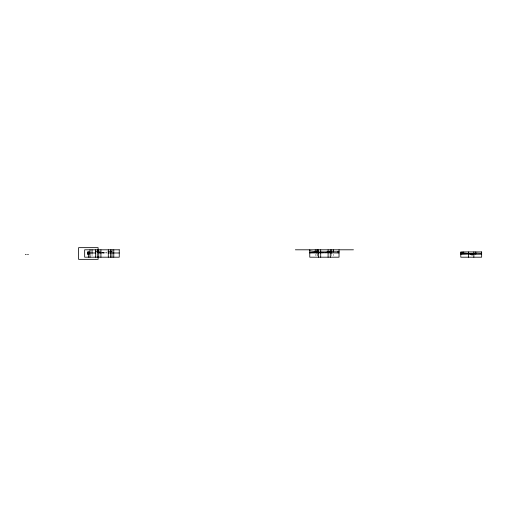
<?xml version="1.0" encoding="UTF-8"?>
<svg xmlns="http://www.w3.org/2000/svg" width="507" height="507" viewBox="0 0 507 507"><rect width="100%" height="100%" fill="white"/><g stroke="black" fill="none" stroke-linecap="round" stroke-linejoin="round"><path stroke-width="0.38" stroke-dasharray="2.54 1.9" d="M102.382 252.955L104.41 252.987M107.135 251.96L105.215 252.987M102.072 252.22L106.407 252.987M101.85 252.987L107.383 252.987M471.504 255.439L472.676 255.439M101.888 252.651L103.751 252.987M333.562 254.241L333.562 255.718M331.736 254.241L331.736 255.718M317.16 254.241L317.16 255.718M317.059 254.241L317.059 255.718M315.24 254.241L315.24 255.718M92.046 254.241L92.046 255.718"/><path stroke-width="0.76" d="M472.644 253.614L477.1 253.151L481.65 253.405M339.031 252.987L325.279 252.765L328.149 251.649L338.949 251.878M325.31 252.79L309.771 252.987M108.156 251.726L111.952 251.694M472.714 253.57L471.649 254.197M97.281 252.144L101.134 252.207M295.359 249.805L353.436 249.805M320.5 251.928L329.765 251.928M337.485 251.928L339.031 251.878M309.771 252.429L320.025 252.233M89.986 252.987L95.519 252.987M98.732 252.987L101.489 252.987M108.454 252.987L110.494 252.987M111.464 252.987L119.246 252.987M471.504 253.684L473.259 253.684M460.793 253.798L468.443 253.76M460.793 254.197L471.104 253.849L472.499 254.197M470.059 254.197L481.65 254.197M25.35 254.558L26.231 254.558M27.543 254.558L28.417 254.558M95.455 251.605L100.247 252.233M322.414 252.74L320.716 252.435M469.805 254.02L470.604 254.197M460.793 252.701L469.824 253.677L471.073 254.197M309.771 250.895L323.244 252.682M475.8 251.928L475.8 254.184M473.855 251.928L473.855 257.195M468.588 251.928L468.588 257.195M463.119 251.928L463.119 253.43M339.031 249.805L339.031 257.195L309.771 257.195L309.771 249.805M333.562 249.805L333.562 252.023M331.736 249.805L331.736 253.5M330.279 249.805L330.279 257.195M328.092 249.805L328.092 257.195M320.703 249.805L320.703 257.195M318.516 249.805L318.516 257.195M317.16 249.805L317.16 252.023M317.059 249.805L317.059 253.5M315.24 249.805L315.24 252.759M113.777 249.805L113.777 257.195M111.952 249.805L111.952 257.195M110.494 249.805L110.494 257.195M108.308 249.805L108.308 257.195M100.918 249.805L100.918 257.195M98.732 249.805L98.732 257.195M98.105 252.328L98.105 247.65L78.598 247.65L78.598 259.35L98.105 259.35L98.105 257.011M97.274 249.805L97.274 257.195M95.455 249.805L95.455 257.195M92.046 249.805L92.046 253.5M89.986 249.805L89.986 257.195M88.351 254.229L88.351 257.157M119.246 249.805L84.663 249.805L84.663 257.195L119.246 257.195L119.246 249.805M89.086 251.795L87.622 251.795L87.622 254.229L89.086 254.229L89.086 251.795M481.65 251.928L460.793 251.928L460.793 257.195L481.65 257.195L481.65 251.928M88.94 252.917L87.768 252.917L87.768 254.083L88.94 254.083L88.94 252.917"/></g></svg>
